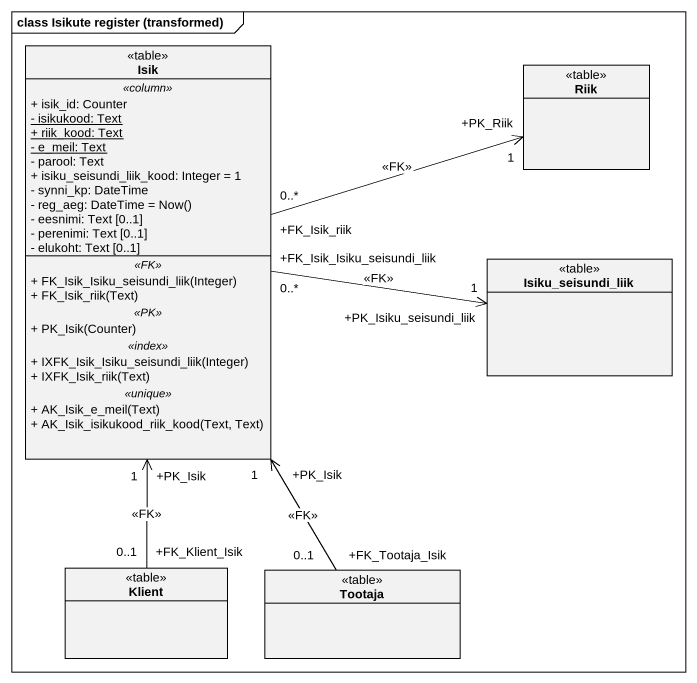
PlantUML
@startuml
mainframe class Isikute register (transformed)
hide circle
hide empty members
skinparam classAttributeIconSize 0
class Isik <<table>> {
  .. <<column>> ..
  + isik_id: Counter
  {static} - isikukood: Text
  {static} + riik_kood: Text
  {static} - e_meil: Text
  - parool: Text
  + isiku_seisundi_liik_kood: Integer = 1
  - synni_kp: DateTime
  {field} - reg_aeg: DateTime = Now()
  - eesnimi: Text [0..1]
  - perenimi: Text [0..1]
  - elukoht: Text [0..1]
  .. <<FK>> ..
  + FK_Isik_Isiku_seisundi_liik(Integer)
  + FK_Isik_riik(Text)
  .. <<PK>> ..
  + PK_Isik(Counter)
  .. <<index>> ..
  + IXFK_Isik_Isiku_seisundi_liik(Integer)
  + IXFK_Isik_riik(Text)
  .. <<unique>> ..
  + AK_Isik_e_meil(Text)
  + AK_Isik_isikukood_riik_kood(Text, Text)
}
class Riik <<table>>
class Isiku_seisundi_liik <<table>>
class Klient <<table>>
class Tootaja <<table>>
Isik "+FK_Isik_riik\n0..*" -right-> "+PK_Riik\n1" Riik : <<FK>>
Isik "+FK_Isik_Isiku_seisundi_liik\n0..*" -right-> "+PK_Isiku_seisundi_liik\n1" Isiku_seisundi_liik : <<FK>>
Klient "+FK_Klient_Isik\n0..1" -up-> "+PK_Isik\n1" Isik : <<FK>>
Tootaja "+FK_Tootaja_Isik\n0..1" -up-> "+PK_Isik\n1" Isik : <<FK>>
@enduml
